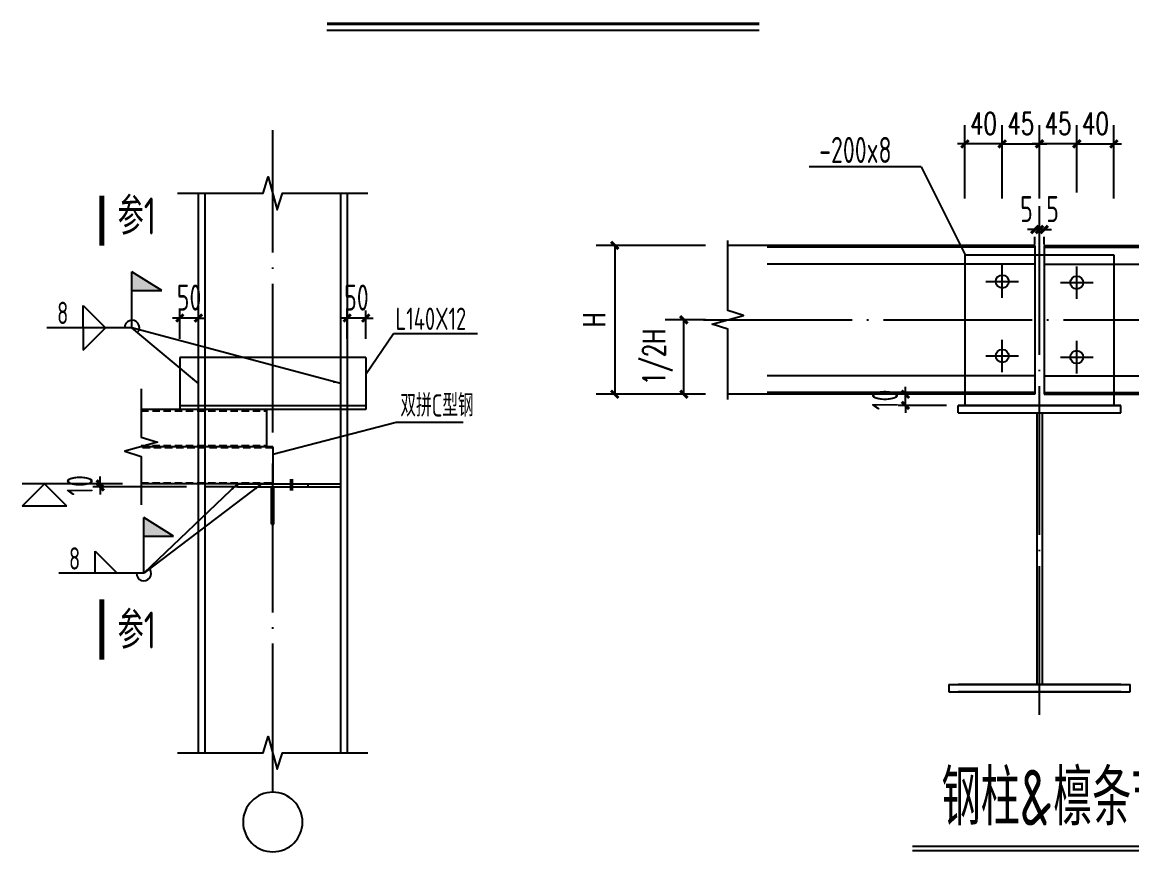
# Model space of a CAD drawing. Extents: x 753177 to 2169292, y -530934 to -273477.
# Drawn here: x 1830525 to 1852903, y -503323 to -486588 of the extents above; entities that cross this region are included whole.
import ezdxf
from ezdxf.enums import TextEntityAlignment as Align

# ---------------------------------------------------------------- set-up
doc = ezdxf.new("R2010")
doc.units = 0
doc.header["$LTSCALE"] = 1500
doc.header["$MEASUREMENT"] = 0
for name, pattern in [('ACAD_ISO02W100', [15, 12, -3]), ('CONTINOUS', [0]), ('DASHED', [0.75, 0.5, -0.25]), ('DOTE', [2.42, 2, -0.2, 0.02, -0.2])]:
    doc.linetypes.add(name, pattern=pattern)
doc.layers.get('Defpoints').update_dxf_attribs({"color": 252})
for name, color, linetype in [('ADIM', 8, 'Continuous'), ('AXIS', 3, 'Continuous'), ('BOLT', 252, 'Continuous'), ('DIM', 3, 'Continuous'), ('DOTE', 1, 'Continuous'), ('NUM', 7, 'Continuous'), ('Steel', 4, 'Continuous'), ('STEEL_DASH', 9, 'DASHED'), ('TEXT', 7, 'Continuous'), ('THICK', 6, 'Continuous'), ('THIN', 7, 'Continuous'), ('WELD', 7, 'Continuous')]:
    doc.layers.add(name, color=color, linetype=linetype)
doc.styles.add('_TCH_DIM_T3', font='SIMPLEX', dxfattribs={"width": 0.705882, "bigfont": 'GBCBIG'})
doc.styles.add('TSSD_Axis', font='Complex.shx', dxfattribs={"width": 0.7, "bigfont": 'hztxt.shx'})
doc.styles.add('TSSD_Dimension', font='Tssdeng.shx', dxfattribs={"width": 0.7, "bigfont": 'hztxt.shx'})
doc.styles.add('TSSD_Label', font='Tssdeng.shx', dxfattribs={"width": 0.7, "bigfont": 'hztxt.shx'})
doc.styles.add('TSSD_Rein', font='Tssdeng.shx', dxfattribs={"width": 0.7, "bigfont": 'hztxt.shx'})
doc.dimstyles.new('_TCH_ARCH&&150', dxfattribs={"dimtxt": 446.25, "dimasz": 150, "dimexe": 375, "dimexo": 450, "dimgap": 189.375, "dimtad": 1, "dimdec": 0, "dimzin": 0, "dimdsep": 46, "dimtxsty": '_TCH_DIM_T3', "dimblk": 'ARCHTICK', "dimcen": 0.09, "dimclrt": 7, "dimazin": 2, "dimtfac": 1, "dimtdec": 0, "dimtix": 1, "dimtmove": 2, "dimatfit": 3, "dimfxl": 0, "dimtolj": 1, "dimtzin": 0, "dimarcsym": 0})
doc.dimstyles.new('TSSD_150_150', dxfattribs={"dimtxt": 525, "dimasz": 150, "dimexe": 150, "dimexo": 375, "dimgap": 150, "dimtad": 1, "dimdec": 0, "dimzin": 0, "dimdsep": 46, "dimtxsty": 'TSSD_Dimension', "dimblk": 'ARCHTICK', "dimblk1": 'ARCHTICK', "dimblk2": 'ARCHTICK', "dimcen": 0, "dimdle": 150, "dimclrt": 7, "dimadec": 0, "dimazin": 0, "dimtfac": 1, "dimtdec": 0, "dimtix": 1, "dimtmove": 2, "dimatfit": 3, "dimfxl": 0, "dimtolj": 1, "dimtzin": 0, "dimarcsym": 0})
doc.dimstyles.new('TSSD_20_150', dxfattribs={"dimtxt": 525, "dimasz": 150, "dimexe": 150, "dimexo": 375, "dimgap": 150, "dimtad": 1, "dimdec": 0, "dimlfac": 0.133333, "dimzin": 0, "dimdsep": 46, "dimtxsty": 'TSSD_Dimension', "dimblk": 'ARCHTICK', "dimblk1": 'ARCHTICK', "dimblk2": 'ARCHTICK', "dimcen": 0, "dimdle": 150, "dimclrt": 7, "dimadec": 0, "dimazin": 0, "dimtfac": 1, "dimtdec": 0, "dimtix": 1, "dimtmove": 2, "dimatfit": 3, "dimfxl": 0, "dimtolj": 1, "dimtzin": 0, "dimarcsym": 0})

# ---------------------------------------------------------------- blocks, each defined once
blk = doc.blocks.new('_ArchTick')
at = {"color": 0, "linetype": 'ByBlock', "const_width": 0.4}
blk.add_lwpolyline([(-0.5, -0.5), (0.5, 0.5)], dxfattribs=at)
blk = doc.blocks.new('*D735')
at = {"layer": 'AXIS', "color": 0, "linetype": 'ByBlock', "lineweight": -2, "transparency": 16777216}
for p, q in [((1851042, -490770), (1850892, -490770)), ((1851042, -490770), (1851136, -490770)), ((1851042, -491070), (1851042, -490920)), ((1851136, -490770), (1851286, -490770)), ((1851136, -491070), (1851136, -490920))]:
    blk.add_line(p, q, dxfattribs=at)
at = {"layer": 'Defpoints', "color": 0, "linetype": 'ByBlock', "transparency": 16777216}
for p in [(1851042, -490695), (1851136, -490695), (1851136, -490770)]:
    blk.add_point(p, dxfattribs=at)
at = {"layer": 'AXIS', "color": 0, "linetype": 'ByBlock', "lineweight": -2, "transparency": 16777216, "xscale": 150, "yscale": 150, "zscale": 150}
blk.add_blockref('_ArchTick', (1851042, -490770), dxfattribs=at)
at = {"layer": 'AXIS', "color": 0, "linetype": 'ByBlock', "lineweight": -2, "transparency": 16777216, "xscale": 150, "yscale": 150, "zscale": 150, "rotation": 180}
blk.add_blockref('_ArchTick', (1851136, -490770), dxfattribs=at)
at = {"layer": 'AXIS', "color": 7, "linetype": 'ByBlock', "transparency": 16777216, "insert": (1851305, -490357), "char_height": 525, "attachment_point": 5, "style": 'TSSD_Dimension'}
blk.add_mtext('\\A1;5', dxfattribs=at)
blk = doc.blocks.new('*D736')
at = {"layer": 'AXIS', "color": 0, "linetype": 'ByBlock', "lineweight": -2, "transparency": 16777216}
for p, q in [((1850948, -490770), (1850798, -490770)), ((1851042, -490770), (1850948, -490770)), ((1850948, -491070), (1850948, -490920)), ((1851042, -490770), (1851192, -490770)), ((1851042, -491070), (1851042, -490920))]:
    blk.add_line(p, q, dxfattribs=at)
at = {"layer": 'Defpoints', "color": 0, "linetype": 'ByBlock', "transparency": 16777216}
for p in [(1850948, -490695), (1851042, -490695), (1850948, -490770)]:
    blk.add_point(p, dxfattribs=at)
at = {"layer": 'AXIS', "color": 0, "linetype": 'ByBlock', "lineweight": -2, "transparency": 16777216, "xscale": 150, "yscale": 150, "zscale": 150}
blk.add_blockref('_ArchTick', (1850948, -490770), dxfattribs=at)
at = {"layer": 'AXIS', "color": 0, "linetype": 'ByBlock', "lineweight": -2, "transparency": 16777216, "xscale": 150, "yscale": 150, "zscale": 150, "rotation": 180}
blk.add_blockref('_ArchTick', (1851042, -490770), dxfattribs=at)
at = {"layer": 'AXIS', "color": 7, "linetype": 'ByBlock', "transparency": 16777216, "insert": (1850779, -490357), "char_height": 525, "attachment_point": 5, "style": 'TSSD_Dimension'}
blk.add_mtext('\\A1;5', dxfattribs=at)
blk = doc.blocks.new('*D737')
at = {"layer": 'AXIS', "color": 0, "lineweight": -2, "transparency": 16777216}
for p, q in [((1851042, -490141), (1851042, -488667)), ((1851793, -490024), (1851793, -488667)), ((1851042, -489042), (1850892, -489042)), ((1851793, -489042), (1851042, -489042)), ((1851793, -489042), (1851943, -489042))]:
    blk.add_line(p, q, dxfattribs=at)
at = {"layer": 'Defpoints', "color": 0, "transparency": 16777216}
for p in [(1851042, -489042), (1851793, -490474), (1851042, -490591)]:
    blk.add_point(p, dxfattribs=at)
at = {"layer": 'AXIS', "color": 0, "lineweight": -2, "transparency": 16777216, "xscale": 150, "yscale": 150, "zscale": 150}
blk.add_blockref('_ArchTick', (1851042, -489042), dxfattribs=at)
at = {"layer": 'AXIS', "color": 0, "lineweight": -2, "transparency": 16777216, "xscale": 150, "yscale": 150, "zscale": 150, "rotation": 180}
blk.add_blockref('_ArchTick', (1851793, -489042), dxfattribs=at)
at = {"layer": 'AXIS', "color": 7, "transparency": 16777216, "insert": (1851417, -488630), "char_height": 446.2, "attachment_point": 5, "style": '_TCH_DIM_T3'}
blk.add_mtext('\\A1;45', dxfattribs=at)
blk = doc.blocks.new('*D738')
at = {"layer": 'AXIS', "color": 0, "lineweight": -2, "transparency": 16777216}
for p, q in [((1850290, -490141), (1850290, -488667)), ((1851042, -490141), (1851042, -488667)), ((1850290, -489042), (1850140, -489042)), ((1850290, -489042), (1851042, -489042)), ((1851042, -489042), (1851192, -489042))]:
    blk.add_line(p, q, dxfattribs=at)
at = {"layer": 'Defpoints', "color": 0, "transparency": 16777216}
for p in [(1851042, -489042), (1850290, -490591), (1851042, -490591)]:
    blk.add_point(p, dxfattribs=at)
at = {"layer": 'AXIS', "color": 0, "lineweight": -2, "transparency": 16777216, "xscale": 150, "yscale": 150, "zscale": 150}
blk.add_blockref('_ArchTick', (1850290, -489042), dxfattribs=at)
at = {"layer": 'AXIS', "color": 0, "lineweight": -2, "transparency": 16777216, "xscale": 150, "yscale": 150, "zscale": 150, "rotation": 180}
blk.add_blockref('_ArchTick', (1851042, -489042), dxfattribs=at)
at = {"layer": 'AXIS', "color": 7, "transparency": 16777216, "insert": (1850666, -488630), "char_height": 446.2, "attachment_point": 5, "style": '_TCH_DIM_T3'}
blk.add_mtext('\\A1;45', dxfattribs=at)
blk = doc.blocks.new('*D739')
at = {"layer": 'AXIS', "color": 0, "lineweight": -2, "transparency": 16777216}
for p, q in [((1849538, -490141), (1849538, -488667)), ((1850290, -490141), (1850290, -488667)), ((1849538, -489042), (1849388, -489042)), ((1850290, -489042), (1849538, -489042)), ((1850290, -489042), (1850440, -489042))]:
    blk.add_line(p, q, dxfattribs=at)
at = {"layer": 'Defpoints', "color": 0, "transparency": 16777216}
for p in [(1849538, -489042), (1849538, -490591), (1850290, -490591)]:
    blk.add_point(p, dxfattribs=at)
at = {"layer": 'AXIS', "color": 0, "lineweight": -2, "transparency": 16777216, "xscale": 150, "yscale": 150, "zscale": 150}
blk.add_blockref('_ArchTick', (1849538, -489042), dxfattribs=at)
at = {"layer": 'AXIS', "color": 0, "lineweight": -2, "transparency": 16777216, "xscale": 150, "yscale": 150, "zscale": 150, "rotation": 180}
blk.add_blockref('_ArchTick', (1850290, -489042), dxfattribs=at)
at = {"layer": 'AXIS', "color": 7, "transparency": 16777216, "insert": (1849914, -488630), "char_height": 446.2, "attachment_point": 5, "style": '_TCH_DIM_T3'}
blk.add_mtext('\\A1;40', dxfattribs=at)
blk = doc.blocks.new('*D740')
at = {"layer": 'AXIS', "color": 0, "lineweight": -2, "transparency": 16777216}
for p, q in [((1851793, -490024), (1851793, -488667)), ((1852543, -490141), (1852543, -488667)), ((1851793, -489042), (1851643, -489042)), ((1851793, -489042), (1852543, -489042)), ((1852543, -489042), (1852693, -489042))]:
    blk.add_line(p, q, dxfattribs=at)
at = {"layer": 'Defpoints', "color": 0, "transparency": 16777216}
for p in [(1852543, -489042), (1851793, -490474), (1852543, -490591)]:
    blk.add_point(p, dxfattribs=at)
at = {"layer": 'AXIS', "color": 0, "lineweight": -2, "transparency": 16777216, "xscale": 150, "yscale": 150, "zscale": 150}
blk.add_blockref('_ArchTick', (1851793, -489042), dxfattribs=at)
at = {"layer": 'AXIS', "color": 0, "lineweight": -2, "transparency": 16777216, "xscale": 150, "yscale": 150, "zscale": 150, "rotation": 180}
blk.add_blockref('_ArchTick', (1852543, -489042), dxfattribs=at)
at = {"layer": 'AXIS', "color": 7, "transparency": 16777216, "insert": (1852168, -488630), "char_height": 446.2, "attachment_point": 5, "style": '_TCH_DIM_T3'}
blk.add_mtext('\\A1;40', dxfattribs=at)
blk = doc.blocks.new('*D742')
at = {"layer": 'AXIS', "color": 0, "linetype": 'ByBlock', "lineweight": -2, "transparency": 16777216}
for p, q in [((1849166, -494093), (1848188, -494093)), ((1848338, -494093), (1848338, -493943)), ((1848338, -494318), (1848338, -494093)), ((1849166, -494318), (1848188, -494318)), ((1848338, -494318), (1848338, -494468))]:
    blk.add_line(p, q, dxfattribs=at)
at = {"layer": 'Defpoints', "color": 0, "linetype": 'ByBlock', "transparency": 16777216}
for p in [(1848338, -494093), (1849541, -494093), (1849541, -494318)]:
    blk.add_point(p, dxfattribs=at)
at = {"layer": 'AXIS', "color": 0, "linetype": 'ByBlock', "lineweight": -2, "transparency": 16777216, "xscale": 150, "yscale": 150, "zscale": 150}
for p, rotation in [((1848338, -494093), 270), ((1848338, -494318), 90)]:
    blk.add_blockref('_ArchTick', p, dxfattribs=dict(at, rotation=rotation))
at = {"layer": 'AXIS', "color": 7, "linetype": 'ByBlock', "transparency": 16777216, "insert": (1847925, -494206), "char_height": 525, "attachment_point": 5, "rotation": 90, "style": 'TSSD_Dimension'}
blk.add_mtext('\\A1;10', dxfattribs=at)
blk = doc.blocks.new('*D743')
at = {"layer": 'AXIS', "color": 0, "lineweight": -2, "transparency": 16777216}
for p, q in [((1844308, -492592), (1843494, -492592)), ((1843869, -494093), (1843869, -492592)), ((1844308, -494093), (1843494, -494093))]:
    blk.add_line(p, q, dxfattribs=at)
at = {"layer": 'Defpoints', "color": 0, "transparency": 16777216}
for p in [(1843869, -492592), (1844758, -492592), (1844758, -494093)]:
    blk.add_point(p, dxfattribs=at)
at = {"layer": 'AXIS', "color": 0, "lineweight": -2, "transparency": 16777216, "xscale": 150, "yscale": 150, "zscale": 150}
for p, rotation in [((1843869, -492592), 90), ((1843869, -494093), 270)]:
    blk.add_blockref('_ArchTick', p, dxfattribs=dict(at, rotation=rotation))
at = {"layer": 'AXIS', "color": 7, "transparency": 16777216, "insert": (1843340, -493343), "char_height": 446.2, "attachment_point": 5, "rotation": 90, "style": '_TCH_DIM_T3'}
blk.add_mtext('\\A1;1/2H', dxfattribs=at)
blk = doc.blocks.new('*D744')
at = {"layer": 'AXIS', "color": 0, "lineweight": -2, "transparency": 16777216}
for p, q in [((1844308, -491091), (1842100, -491091)), ((1842475, -491091), (1842475, -494093)), ((1844308, -494093), (1842100, -494093))]:
    blk.add_line(p, q, dxfattribs=at)
at = {"layer": 'Defpoints', "color": 0, "transparency": 16777216}
for p in [(1844758, -491091), (1842475, -494093), (1844758, -494093)]:
    blk.add_point(p, dxfattribs=at)
at = {"layer": 'AXIS', "color": 0, "lineweight": -2, "transparency": 16777216, "xscale": 150, "yscale": 150, "zscale": 150}
for p, rotation in [((1842475, -491091), 90), ((1842475, -494093), 270)]:
    blk.add_blockref('_ArchTick', p, dxfattribs=dict(at, rotation=rotation))
at = {"layer": 'AXIS', "color": 7, "transparency": 16777216, "insert": (1842062, -492592), "char_height": 446.2, "attachment_point": 5, "rotation": 90, "style": '_TCH_DIM_T3'}
blk.add_mtext('\\A1;H', dxfattribs=at)
blk = doc.blocks.new('ts_axno')
at = {"color": 0, "linetype": 'ByBlock', "lineweight": -2}
blk.add_circle((0, 0), 0.5, dxfattribs=at)
at = {"color": 0, "linetype": 'ByBlock', "lineweight": -2, "style": 'TSSD_Axis', "width": 0.7}
blk.add_attdef('A', text='', height=0.6, dxfattribs=at).set_placement((0, 0), align=Align.MIDDLE_CENTER)
blk = doc.blocks.new('_WELD001')
at = {"linetype": 'ByBlock'}
h = blk.add_hatch(color=0, dxfattribs=at)
h.paths.add_polyline_path([(0.8, 1), (0, 1.5), (0, 1)])
edge = h.paths.add_edge_path()
edge.add_line((0, 0), (0, 1.5))
at = {"color": 0, "linetype": 'ByBlock'}
for p, q in [((0, 0), (0, 1.5)), ((0.8, 1), (0, 1.5)), ((0, 1), (0.8, 1))]:
    blk.add_line(p, q, dxfattribs=at)
blk = doc.blocks.new('_WELD004')
at = {"color": 0, "linetype": 'ByBlock'}
for p, q in [((0, 1), (1, 0)), ((0, 0), (0, 1))]:
    blk.add_line(p, q, dxfattribs=at)
blk = doc.blocks.new('*D756')
at = {"layer": 'Defpoints', "color": 0, "transparency": 16777216}
for p in [(1832099, -495962), (1832926, -495902), (1834214, -495962)]:
    blk.add_point(p, dxfattribs=at)
at = {"layer": 'DIM', "color": 0, "lineweight": -2, "transparency": 16777216}
for p, q in [((1832099, -495902), (1832099, -495752)), ((1832551, -495902), (1831949, -495902)), ((1833839, -495962), (1831949, -495962)), ((1832099, -495902), (1832099, -495962)), ((1832099, -495962), (1832099, -496112))]:
    blk.add_line(p, q, dxfattribs=at)
at = {"layer": 'DIM', "color": 0, "lineweight": -2, "transparency": 16777216, "xscale": 150, "yscale": 150, "zscale": 150}
for p, rotation in [((1832099, -495902), 270), ((1832099, -495962), 90)]:
    blk.add_blockref('_ArchTick', p, dxfattribs=dict(at, rotation=rotation))
at = {"layer": 'DIM', "color": 7, "transparency": 16777216, "insert": (1831687, -495932), "char_height": 525, "attachment_point": 5, "rotation": 90, "style": 'TSSD_Dimension'}
blk.add_mtext('\\A1;10', dxfattribs=at)
blk = doc.blocks.new('*D757')
at = {"layer": 'Defpoints', "color": 0, "transparency": 16777216}
for p in [(1837079, -492555), (1837079, -493352), (1837454, -493352)]:
    blk.add_point(p, dxfattribs=at)
at = {"layer": 'DIM', "color": 0, "lineweight": -2, "transparency": 16777216}
for p, q in [((1837079, -492977), (1837079, -492405)), ((1837454, -492977), (1837454, -492405)), ((1837079, -492555), (1836929, -492555)), ((1837454, -492555), (1837079, -492555)), ((1837454, -492555), (1837604, -492555))]:
    blk.add_line(p, q, dxfattribs=at)
at = {"layer": 'DIM', "color": 0, "lineweight": -2, "transparency": 16777216, "xscale": 150, "yscale": 150, "zscale": 150}
blk.add_blockref('_ArchTick', (1837079, -492555), dxfattribs=at)
at = {"layer": 'DIM', "color": 0, "lineweight": -2, "transparency": 16777216, "xscale": 150, "yscale": 150, "zscale": 150, "rotation": 180}
blk.add_blockref('_ArchTick', (1837454, -492555), dxfattribs=at)
at = {"layer": 'DIM', "color": 7, "transparency": 16777216, "insert": (1837266, -492143), "char_height": 525, "attachment_point": 5, "style": 'TSSD_Dimension'}
blk.add_mtext('\\A1;50', dxfattribs=at)
blk = doc.blocks.new('*D758')
at = {"layer": 'Defpoints', "color": 0, "transparency": 16777216}
for p in [(1833704, -492555), (1833704, -493352), (1834079, -493352)]:
    blk.add_point(p, dxfattribs=at)
at = {"layer": 'DIM', "color": 0, "lineweight": -2, "transparency": 16777216}
for p, q in [((1833704, -492977), (1833704, -492405)), ((1834079, -492977), (1834079, -492405)), ((1833704, -492555), (1833554, -492555)), ((1834079, -492555), (1833704, -492555)), ((1834079, -492555), (1834229, -492555))]:
    blk.add_line(p, q, dxfattribs=at)
at = {"layer": 'DIM', "color": 0, "lineweight": -2, "transparency": 16777216, "xscale": 150, "yscale": 150, "zscale": 150}
blk.add_blockref('_ArchTick', (1833704, -492555), dxfattribs=at)
at = {"layer": 'DIM', "color": 0, "lineweight": -2, "transparency": 16777216, "xscale": 150, "yscale": 150, "zscale": 150, "rotation": 180}
blk.add_blockref('_ArchTick', (1834079, -492555), dxfattribs=at)
at = {"layer": 'DIM', "color": 7, "transparency": 16777216, "insert": (1833891, -492143), "char_height": 525, "attachment_point": 5, "style": 'TSSD_Dimension'}
blk.add_mtext('\\A1;50', dxfattribs=at)

msp = doc.modelspace()

# ---------------------------------------------------------------- linework, layer by layer
for p, q in [((1848653, -489507.3), (1846397.4, -489507.3)), ((1848653, -489507.3), (1849541, -491278.8)), ((1850948.2, -491091.2), (1844758.3, -491091.2)), ((1850948.2, -491091.2), (1850948.2, -494093.2)), ((1851135.8, -491091.2), (1851135.8, -494093.2)), ((1851135.8, -491091.2), (1858752.8, -491091.2)), ((1849541, -491278.8), (1851135.8, -491278.8)), ((1849541, -494318.3), (1849541, -491278.8)), ((1851135.8, -491278.8), (1852543, -491278.8)), ((1852543, -491278.8), (1852543, -494318.3)), ((1850948.2, -494093.2), (1844758.3, -494093.2)), ((1851135.8, -494093.2), (1858752.8, -494093.2)), ((1849402, -494468.4), (1849402, -494318.3)), ((1849402, -494318.3), (1852682, -494318.3)), ((1852682, -494318.3), (1849402, -494318.3)), ((1852682, -494468.4), (1852682, -494318.3)), ((1849402, -494468.4), (1852682, -494468.4)), ((1850985.7, -494468.4), (1850985.7, -499944.8)), ((1851098.3, -494468.4), (1851098.3, -499944.8)), ((1849214.3, -499944.8), (1849214.3, -500094.9)), ((1849214.3, -499944.8), (1852869.6, -499944.8)), ((1849214.3, -500094.9), (1852869.6, -500094.9)), ((1852682, -499944.8), (1849402, -499944.8)), ((1852682, -500094.9), (1849402, -500094.9)), ((1852869.6, -500094.9), (1852869.6, -499944.8))]:
    msp.add_line(p, q)
at = {"linetype": 'ACAD_ISO02W100', "ltscale": 0.3}
for p, q in [((1850948.2, -491128.7), (1844758.3, -491128.7)), ((1851135.8, -491128.7), (1858752.8, -491128.7)), ((1850948.2, -491466.4), (1844758.3, -491466.4)), ((1851135.8, -491466.4), (1858752.8, -491466.4)), ((1850948.2, -493718), (1844758.3, -493718)), ((1851135.8, -493718), (1858752.8, -493718)), ((1850948.2, -494055.7), (1844758.3, -494055.7)), ((1851135.8, -494055.7), (1858752.8, -494055.7))]:
    msp.add_line(p, q, dxfattribs=at)
at = {"color": 1}
for centre in [(1850290.2, -491820.1), (1851792.5, -491841.7), (1850290.2, -493321.1), (1851792.5, -493342.7)]:
    msp.add_circle(centre, 131.3, dxfattribs=at)
at = {"layer": 'BOLT', "const_width": 75}
msp.add_lwpolyline([(1835953.5, -495804.3), (1835953.5, -496036.8)], dxfattribs=at)
at = {"layer": 'DIM'}
for p, q in [((1836670.7, -486749.4), (1845389.5, -486749.4)), ((1848480, -503296.2), (1855229.6, -503296.2))]:
    msp.add_line(p, q, dxfattribs=at)
for points, const_width in [([(1836670.7, -486618.7), (1845389.5, -486618.7)], 62.2), ([(1848480, -503213.1), (1855229.6, -503213.1)], 39.6)]:
    msp.add_lwpolyline(points, dxfattribs=dict(at, const_width=const_width))
at = {"layer": 'DOTE', "color": 251, "linetype": 'DOTE'}
for p, q in [((1835578.5, -502122.8), (1835578.5, -488769)), ((1851042, -500558.7), (1851042, -490129.1)), ((1850290.2, -492148.4), (1850290.2, -491491.7)), ((1851792.5, -492170), (1851792.5, -491513.3)), ((1849961.9, -491820.1), (1850618.6, -491820.1)), ((1851464.2, -491841.7), (1852120.9, -491841.7)), ((1844262.2, -492592.2), (1859133, -492592.2)), ((1850290.2, -493649.5), (1850290.2, -492992.8)), ((1851792.5, -493671.1), (1851792.5, -493014.4)), ((1849961.9, -493321.1), (1850618.6, -493321.1)), ((1851464.2, -493342.7), (1852120.9, -493342.7))]:
    msp.add_line(p, q, dxfattribs=at)
at = {"layer": 'Steel'}
for p, q in [((1837453.5, -493351.8), (1833703.5, -493351.8)), ((1833703.5, -493351.8), (1833703.5, -494401.8)), ((1837453.5, -493351.8), (1837453.5, -494401.8)), ((1837453.5, -494326.8), (1833703.5, -494326.8)), ((1835457.6, -494401.8), (1832925.5, -494401.8)), ((1837453.5, -494401.8), (1833703.5, -494401.8)), ((1835457.6, -495151.8), (1835457.6, -494401.8)), ((1835578.5, -495151.8), (1832925.5, -495151.8)), ((1835578.5, -495151.8), (1835578.5, -495901.8)), ((1835541, -495901.8), (1832925.5, -495901.8)), ((1834866, -495961.8), (1834213.5, -495961.8)), ((1834866, -495901.8), (1836291, -495901.8)), ((1834866, -495961.8), (1834866, -495901.8)), ((1834866, -495961.8), (1834866, -495901.8)), ((1834866, -495961.8), (1836291, -495961.8)), ((1835556, -496711.8), (1835556, -495961.8)), ((1835601, -496711.8), (1835601, -495961.8)), ((1836291, -495961.8), (1836291, -495901.8)), ((1836291, -495901.8), (1836943.5, -495901.8)), ((1836291, -495961.8), (1836943.5, -495961.8)), ((1835556, -496711.8), (1835601, -496711.8))]:
    msp.add_line(p, q, dxfattribs=at)
at = {"layer": 'STEEL_DASH', "linetype": 'ByBlock'}
for p, q in [((1834078.5, -501324), (1834078.5, -490039.9)), ((1834213.5, -501324), (1834213.5, -490039.9)), ((1836943.5, -490039.9), (1836943.5, -501324)), ((1837078.5, -490039.9), (1837078.5, -501324))]:
    msp.add_line(p, q, dxfattribs=at)
at = {"layer": 'STEEL_DASH', "ltscale": 0.2}
for p, q in [((1832925.5, -494424.3), (1835457.6, -494424.3)), ((1832925.5, -495129.3), (1835457.6, -495129.3)), ((1835578.5, -495174.3), (1832925.5, -495174.3)), ((1832925.5, -495879.3), (1835578.5, -495879.3))]:
    msp.add_line(p, q, dxfattribs=at)
at = {"layer": 'THICK', "const_width": 101.2}
for points in [[(1832128.9, -490085.1), (1832128.9, -491097.6)], [(1832128.9, -498228.4), (1832128.9, -499449.1)]]:
    msp.add_lwpolyline(points, dxfattribs=at)
at = {"layer": 'THIN'}
for p, q in [((1835578.5, -495298.8), (1838064, -494653.2)), ((1838064, -494653.2), (1839418.5, -494653.2)), ((1831975.9, -495901.8), (1830524.9, -495901.8)), ((1830974.9, -495901.8), (1830524.9, -496351.8)), ((1831424.9, -496351.8), (1830974.9, -495901.8)), ((1831424.9, -496351.8), (1830524.9, -496351.8))]:
    msp.add_line(p, q, dxfattribs=at)
for points in [[(1833658.5, -490039.9), (1835383.5, -490039.9), (1835488.5, -489709.9), (1835668.5, -490369.9), (1835773.5, -490039.9), (1837498.5, -490039.9)], [(1844758.3, -494196.1), (1844758.3, -492779.3), (1844441.6, -492678.6), (1845075, -492505.8), (1844758.3, -492405), (1844758.3, -490988.3)], [(1832925.5, -493981.8), (1832925.5, -494956.8), (1833255.5, -495061.8), (1832595.5, -495241.8), (1832925.5, -495346.8), (1832925.5, -496321.8)], [(1833658.5, -501324), (1835383.5, -501324), (1835488.5, -500994), (1835668.5, -501654), (1835773.5, -501324), (1837498.5, -501324)]]:
    msp.add_lwpolyline(points, dxfattribs=at)
at = {"layer": 'WELD'}
for p, q in [((1832737.9, -492751.7), (1831021.2, -492751.7)), ((1838013.8, -492869.8), (1839709.6, -492869.8)), ((1832977.3, -497705.1), (1831260.6, -497705.1))]:
    msp.add_line(p, q, dxfattribs=at)
msp.add_lwpolyline([(1837453.5, -493688.9), (1838013.8, -492869.8)], dxfattribs=at)
for centre, start, end in [((1832737.9, -492751.7), 326.74314, 180), ((1832977.3, -497705.1), 180, 33.25686)]:
    msp.add_arc(centre, 150, start, end, dxfattribs=at)

# ---------------------------------------------------------------- block references
at = {"layer": 'ADIM', "xscale": -1200, "yscale": 1200, "zscale": 1200}
msp.add_blockref('ts_axno', (1835578.5, -502722.8), dxfattribs=at)
at = {"layer": 'WELD'}
for name, p, xscale, yscale, zscale in [('_WELD001', (1832737.9, -492751.7), 750, 750, 750), ('_WELD004', (1831753.9, -492751.7), 450, 450, 450), ('_WELD001', (1832977.3, -497705.1), 750, 750, 750), ('_WELD004', (1831993.3, -497705.1), 450, 450, 450)]:
    msp.add_blockref(name, p, dxfattribs=dict(at, xscale=xscale, yscale=yscale, zscale=zscale))
at = {"layer": 'WELD', "xscale": -450, "yscale": 450, "zscale": 450, "rotation": 180}
msp.add_blockref('_WELD004', (1831753.9, -492751.7), dxfattribs=at)

# ---------------------------------------------------------------- texts
at = {"linetype": 'CONTINOUS', "style": 'TSSD_Dimension', "width": 0.7}
msp.add_text('-200x8', height=524.87, dxfattribs=at).set_placement((1846598.1, -489427.1))
at = {"layer": 'NUM', "style": 'TSSD_Dimension', "width": 0.7}
msp.add_text('钢柱&檩条节点', height=1125, dxfattribs=at).set_placement((1849067, -502792))
at = {"layer": 'TEXT', "style": 'TSSD_Label', "width": 0.7}
for s, p in [('8', (1831228.9, -492676.7)), ('L140X12', (1838054.7, -492794.8)), ('双拼C型钢', (1838152.8, -494543.3)), ('8', (1831468.3, -497630.1))]:
    msp.add_text(s, height=450, dxfattribs=at).set_placement(p)
at = {"layer": 'THICK', "style": 'TSSD_Rein', "width": 0.7}
for p in [(1832451.8, -490873.1), (1832451.8, -499224.7)]:
    msp.add_text('参1', height=750, dxfattribs=at).set_placement(p)

# ---------------------------------------------------------------- dimensions: what is measured, and where the dimension line sits
at = {"layer": 'AXIS'}
for base, p1, p2, angle, text, picture, middle in [((1849538.5, -489042), (1850290.2, -490591.4), (1849538.5, -490591.4), 180, '40', '*D739', (1849914.3, -488629.5)), ((1852543, -489042), (1851792.5, -490474.2), (1852543, -490591.4), 180, '40', '*D740', (1852167.8, -488629.5)), ((1842474.6, -494093.2), (1844758.3, -491091.2), (1844758.3, -494093.2), 90, 'H', '*D744', (1842062.1, -492592.2)), ((1843869.3, -492592.2), (1844758.3, -494093.2), (1844758.3, -492592.2), 90, '1/2H', '*D743', (1843339.9, -493342.7))]:
    dim = msp.add_linear_dim(base=base, p1=p1, p2=p2, angle=angle, text=text, dimstyle='_TCH_ARCH&&150', dxfattribs=at)
    dim.commit()
    dim.dimension.update_dxf_attribs({"geometry": picture, "text_midpoint": middle})
for p1, picture, middle in [((1850290.2, -490591.4), '*D738', (1850666.1, -488629.5)), ((1851792.5, -490474.2), '*D737', (1851417.2, -488629.5))]:
    dim = msp.add_linear_dim(base=(1851042, -489042), p1=p1, p2=(1851042, -490591.4), text='45', dimstyle='_TCH_ARCH&&150', dxfattribs=at)
    dim.commit()
    dim.dimension.update_dxf_attribs({"geometry": picture, "text_midpoint": middle})
at = {"layer": 'AXIS', "linetype": 'ByBlock'}
for base, p2, picture, middle in [((1850948.2, -490769.8), (1850948.2, -490695), '*D736', (1850779.2, -490357.3)), ((1851135.8, -490769.8), (1851135.8, -490695), '*D735', (1851304.7, -490357.3))]:
    dim = msp.add_linear_dim(base=base, p1=(1851042, -490695), p2=p2, text='5', dimstyle='TSSD_150_150', dxfattribs=at)
    dim.commit()
    dim.dimension.update_dxf_attribs({"geometry": picture, "text_midpoint": middle, "dimtype": 160})
dim = msp.add_linear_dim(base=(1848338, -494093.2), p1=(1849541, -494318.3), p2=(1849541, -494093.2), angle=270, text='10', dimstyle='TSSD_150_150', dxfattribs=at)
dim.commit()
dim.dimension.update_dxf_attribs({"geometry": '*D742', "text_midpoint": (1847925.5, -494205.7)})
at = {"layer": 'DIM'}
for base, p1, p2, picture, middle in [((1833703.5, -492555.2), (1834078.5, -493351.8), (1833703.5, -493351.8), '*D758', (1833891, -492142.7)), ((1837078.5, -492555.2), (1837453.5, -493351.8), (1837078.5, -493351.8), '*D757', (1837266, -492142.7))]:
    dim = msp.add_linear_dim(base=base, p1=p1, p2=p2, dimstyle='TSSD_20_150', dxfattribs=at)
    dim.commit()
    dim.dimension.update_dxf_attribs({"geometry": picture, "text_midpoint": middle})
dim = msp.add_linear_dim(base=(1832099.3, -495961.8), p1=(1832925.5, -495901.8), p2=(1834213.5, -495961.8), angle=90, text='10', dimstyle='TSSD_20_150', dxfattribs=at)
dim.commit()
dim.dimension.update_dxf_attribs({"geometry": '*D756', "text_midpoint": (1831686.8, -495931.8)})

# ---------------------------------------------------------------- leaders
at = {"layer": 'WELD'}
for points in [[(1834078.5, -493876.8), (1832737.9, -492751.7)], [(1836943.5, -493876.8), (1832737.9, -492751.7)], [(1834866, -495901.8), (1832977.3, -497705.1)], [(1835350.9, -495901.8), (1832977.3, -497705.1)]]:
    msp.add_leader(points, dimstyle='TSSD_20_150', dxfattribs=at)

doc.saveas('drawing.dxf')
